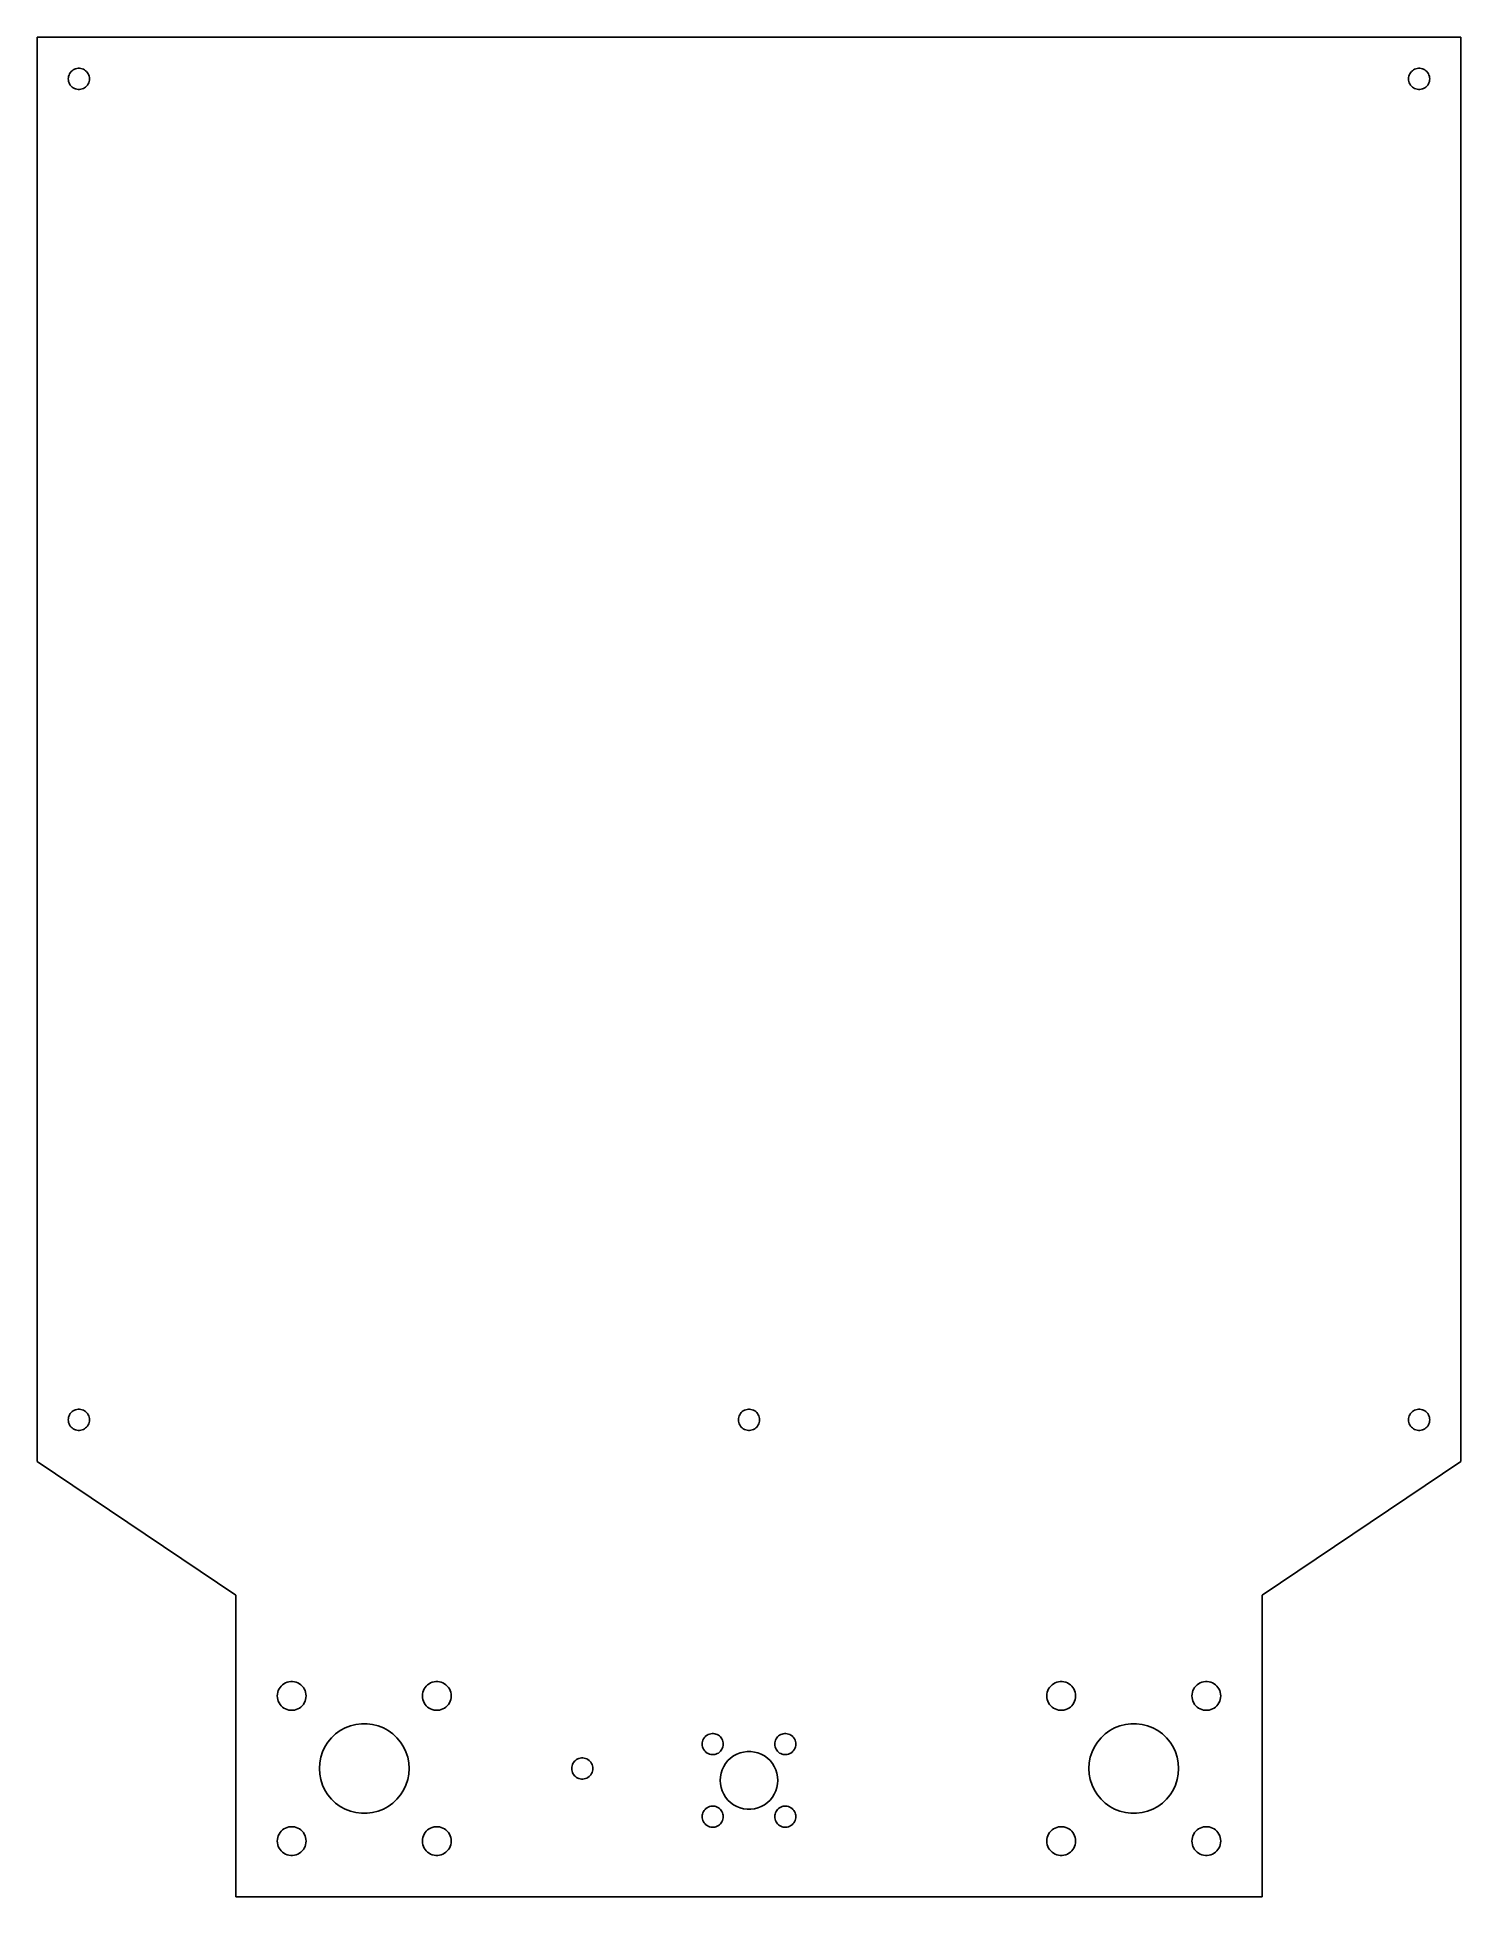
# Model space of a CAD drawing. Header units: metres. Extents: x -111 to 111, y -40 to 250.
import ezdxf

# ---------------------------------------------------------------- set-up
doc = ezdxf.new("R2010")
doc.units = ezdxf.units.M

msp = doc.modelspace()

# ---------------------------------------------------------------- linework, layer by layer
for p, q in [((111, 249.85), (-111, 249.85)), ((-111, 249.85), (-111, 27.85)), ((111, 27.85), (111, 249.85)), ((-106.15, 243.35), (-106.137, 243.557)), ((-106.137, 243.557), (-106.098, 243.76)), ((-106.098, 243.76), (-106.034, 243.957)), ((-106.034, 243.957), (-105.946, 244.145)), ((-105.946, 244.145), (-105.835, 244.32)), ((-105.835, 244.32), (-105.703, 244.479)), ((-105.703, 244.479), (-105.552, 244.621)), ((-105.552, 244.621), (-105.384, 244.743)), ((-105.384, 244.743), (-105.203, 244.843)), ((-105.203, 244.843), (-105.01, 244.919)), ((-105.01, 244.919), (-104.809, 244.971)), ((-104.809, 244.971), (-104.604, 244.997)), ((-104.604, 244.997), (-104.396, 244.997)), ((-104.396, 244.997), (-104.191, 244.971)), ((-104.191, 244.971), (-103.99, 244.919)), ((-103.99, 244.919), (-103.797, 244.843)), ((-103.797, 244.843), (-103.616, 244.743)), ((-103.616, 244.743), (-103.448, 244.621)), ((-103.448, 244.621), (-103.297, 244.479)), ((-103.297, 244.479), (-103.165, 244.32)), ((-103.165, 244.32), (-103.054, 244.145)), ((-103.054, 244.145), (-102.966, 243.957)), ((-102.966, 243.957), (-102.902, 243.76)), ((-102.902, 243.76), (-102.863, 243.557)), ((-102.863, 243.557), (-102.85, 243.35)), ((102.85, 243.35), (102.863, 243.557)), ((102.863, 243.557), (102.902, 243.76)), ((102.902, 243.76), (102.966, 243.957)), ((102.966, 243.957), (103.054, 244.145)), ((103.054, 244.145), (103.165, 244.32)), ((103.165, 244.32), (103.297, 244.479)), ((103.297, 244.479), (103.448, 244.621)), ((103.448, 244.621), (103.616, 244.743)), ((103.616, 244.743), (103.797, 244.843)), ((103.797, 244.843), (103.99, 244.919)), ((103.99, 244.919), (104.191, 244.971)), ((104.191, 244.971), (104.396, 244.997)), ((104.396, 244.997), (104.604, 244.997)), ((104.604, 244.997), (104.809, 244.971)), ((104.809, 244.971), (105.01, 244.919)), ((105.01, 244.919), (105.203, 244.843)), ((105.203, 244.843), (105.384, 244.743)), ((105.384, 244.743), (105.552, 244.621)), ((105.552, 244.621), (105.703, 244.479)), ((105.703, 244.479), (105.835, 244.32)), ((105.835, 244.32), (105.946, 244.145)), ((105.946, 244.145), (106.034, 243.957)), ((106.034, 243.957), (106.098, 243.76)), ((106.098, 243.76), (106.137, 243.557)), ((106.137, 243.557), (106.15, 243.35)), ((-106.137, 243.143), (-106.15, 243.35)), ((-106.098, 242.94), (-106.137, 243.143)), ((-106.034, 242.743), (-106.098, 242.94)), ((-105.946, 242.555), (-106.034, 242.743)), ((-105.835, 242.38), (-105.946, 242.555)), ((-105.703, 242.22), (-105.835, 242.38)), ((-105.552, 242.079), (-105.703, 242.22)), ((-105.384, 241.957), (-105.552, 242.079)), ((-105.203, 241.857), (-105.384, 241.957)), ((-105.01, 241.781), (-105.203, 241.857)), ((-104.809, 241.729), (-105.01, 241.781)), ((-104.604, 241.703), (-104.809, 241.729)), ((-104.396, 241.703), (-104.604, 241.703)), ((-104.191, 241.729), (-104.396, 241.703)), ((-103.99, 241.781), (-104.191, 241.729)), ((-103.797, 241.857), (-103.99, 241.781)), ((-103.616, 241.957), (-103.797, 241.857)), ((-103.448, 242.079), (-103.616, 241.957)), ((-103.297, 242.22), (-103.448, 242.079)), ((-103.165, 242.38), (-103.297, 242.22)), ((-103.054, 242.555), (-103.165, 242.38)), ((-102.966, 242.743), (-103.054, 242.555)), ((-102.902, 242.94), (-102.966, 242.743)), ((-102.863, 243.143), (-102.902, 242.94)), ((-102.85, 243.35), (-102.863, 243.143)), ((102.863, 243.143), (102.85, 243.35)), ((102.902, 242.94), (102.863, 243.143)), ((102.966, 242.743), (102.902, 242.94)), ((103.054, 242.555), (102.966, 242.743)), ((103.165, 242.38), (103.054, 242.555)), ((103.297, 242.22), (103.165, 242.38)), ((103.448, 242.079), (103.297, 242.22)), ((103.616, 241.957), (103.448, 242.079)), ((103.797, 241.857), (103.616, 241.957)), ((103.99, 241.781), (103.797, 241.857)), ((104.191, 241.729), (103.99, 241.781)), ((104.396, 241.703), (104.191, 241.729)), ((104.604, 241.703), (104.396, 241.703)), ((104.809, 241.729), (104.604, 241.703)), ((105.01, 241.781), (104.809, 241.729)), ((105.203, 241.857), (105.01, 241.781)), ((105.384, 241.957), (105.203, 241.857)), ((105.552, 242.079), (105.384, 241.957)), ((105.703, 242.22), (105.552, 242.079)), ((105.835, 242.38), (105.703, 242.22)), ((105.946, 242.555), (105.835, 242.38)), ((106.034, 242.743), (105.946, 242.555)), ((106.098, 242.94), (106.034, 242.743)), ((106.137, 243.143), (106.098, 242.94)), ((106.15, 243.35), (106.137, 243.143)), ((-106.098, 34.7603), (-106.034, 34.9574)), ((-106.034, 34.9574), (-105.946, 35.1449)), ((-105.946, 35.1449), (-105.835, 35.3198)), ((-105.835, 35.3198), (-105.703, 35.4795)), ((-105.703, 35.4795), (-105.552, 35.6213)), ((-105.552, 35.6213), (-105.384, 35.7431)), ((-105.384, 35.7431), (-105.203, 35.843)), ((-105.203, 35.843), (-105.01, 35.9192)), ((-105.01, 35.9192), (-104.809, 35.9708)), ((-104.809, 35.9708), (-104.604, 35.9967)), ((-104.604, 35.9967), (-104.396, 35.9967)), ((-104.396, 35.9967), (-104.191, 35.9708)), ((-104.191, 35.9708), (-103.99, 35.9192)), ((-103.99, 35.9192), (-103.797, 35.843)), ((-103.797, 35.843), (-103.616, 35.7431)), ((-103.616, 35.7431), (-103.448, 35.6213)), ((-103.448, 35.6213), (-103.297, 35.4795)), ((-103.297, 35.4795), (-103.165, 35.3198)), ((-103.165, 35.3198), (-103.054, 35.1449)), ((-103.054, 35.1449), (-102.966, 34.9574)), ((-102.966, 34.9574), (-102.902, 34.7603)), ((-1.59816, 34.7603), (-1.53412, 34.9574)), ((-1.53412, 34.9574), (-1.44589, 35.1449)), ((-1.44589, 35.1449), (-1.33487, 35.3198)), ((-1.33487, 35.3198), (-1.20279, 35.4795)), ((-1.20279, 35.4795), (-1.05174, 35.6213)), ((-1.05174, 35.6213), (-0.88411, 35.7431)), ((-0.88411, 35.7431), (-0.70253, 35.843)), ((-0.70253, 35.843), (-0.50987, 35.9192)), ((-0.50987, 35.9192), (-0.30917, 35.9708)), ((-0.30917, 35.9708), (-0.10359, 35.9967)), ((-0.10359, 35.9967), (0.10359, 35.9967)), ((0.10359, 35.9967), (0.30917, 35.9708)), ((0.30917, 35.9708), (0.50987, 35.9192)), ((0.50987, 35.9192), (0.70253, 35.843)), ((0.70253, 35.843), (0.88411, 35.7431)), ((0.88411, 35.7431), (1.05174, 35.6213)), ((1.05174, 35.6213), (1.20279, 35.4795)), ((1.20279, 35.4795), (1.33487, 35.3198)), ((1.33487, 35.3198), (1.44589, 35.1449)), ((1.44589, 35.1449), (1.53412, 34.9574)), ((1.53412, 34.9574), (1.59816, 34.7603)), ((102.902, 34.7603), (102.966, 34.9574)), ((102.966, 34.9574), (103.054, 35.1449)), ((103.054, 35.1449), (103.165, 35.3198)), ((103.165, 35.3198), (103.297, 35.4795)), ((103.297, 35.4795), (103.448, 35.6213)), ((103.448, 35.6213), (103.616, 35.7431)), ((103.616, 35.7431), (103.797, 35.843)), ((103.797, 35.843), (103.99, 35.9192)), ((103.99, 35.9192), (104.191, 35.9708)), ((104.191, 35.9708), (104.396, 35.9967)), ((104.396, 35.9967), (104.604, 35.9967)), ((104.604, 35.9967), (104.809, 35.9708)), ((104.809, 35.9708), (105.01, 35.9192)), ((105.01, 35.9192), (105.203, 35.843)), ((105.203, 35.843), (105.384, 35.7431)), ((105.384, 35.7431), (105.552, 35.6213)), ((105.552, 35.6213), (105.703, 35.4795)), ((105.703, 35.4795), (105.835, 35.3198)), ((105.835, 35.3198), (105.946, 35.1449)), ((105.946, 35.1449), (106.034, 34.9574)), ((106.034, 34.9574), (106.098, 34.7603)), ((-106.15, 34.35), (-106.137, 34.5568)), ((-106.137, 34.1432), (-106.15, 34.35)), ((-106.137, 34.5568), (-106.098, 34.7603)), ((-106.098, 33.9397), (-106.137, 34.1432)), ((-106.034, 33.7426), (-106.098, 33.9397)), ((-105.946, 33.5551), (-106.034, 33.7426)), ((-105.835, 33.3801), (-105.946, 33.5551)), ((-105.703, 33.2205), (-105.835, 33.3801)), ((-105.552, 33.0786), (-105.703, 33.2205)), ((-105.384, 32.9568), (-105.552, 33.0786)), ((-105.203, 32.857), (-105.384, 32.9568)), ((-105.01, 32.7807), (-105.203, 32.857)), ((-104.809, 32.7292), (-105.01, 32.7807)), ((-104.604, 32.7032), (-104.809, 32.7292)), ((-104.396, 32.7032), (-104.604, 32.7032)), ((-104.191, 32.7292), (-104.396, 32.7032)), ((-103.99, 32.7807), (-104.191, 32.7292)), ((-103.797, 32.857), (-103.99, 32.7807)), ((-103.616, 32.9568), (-103.797, 32.857)), ((-103.448, 33.0786), (-103.616, 32.9568)), ((-103.297, 33.2205), (-103.448, 33.0786)), ((-103.165, 33.3801), (-103.297, 33.2205)), ((-103.054, 33.5551), (-103.165, 33.3801)), ((-102.966, 33.7426), (-103.054, 33.5551)), ((-102.902, 33.9397), (-102.966, 33.7426)), ((-102.902, 34.7603), (-102.863, 34.5568)), ((-102.863, 34.1432), (-102.902, 33.9397)), ((-102.863, 34.5568), (-102.85, 34.35)), ((-102.85, 34.35), (-102.863, 34.1432)), ((-1.64999, 34.35), (-1.63698, 34.5568)), ((-1.63698, 34.1432), (-1.64999, 34.35)), ((-1.63698, 34.5568), (-1.59816, 34.7603)), ((-1.59816, 33.9397), (-1.63698, 34.1432)), ((-1.53412, 33.7426), (-1.59816, 33.9397)), ((-1.44589, 33.5551), (-1.53412, 33.7426)), ((-1.33487, 33.3801), (-1.44589, 33.5551)), ((-1.20279, 33.2205), (-1.33487, 33.3801)), ((-1.05174, 33.0786), (-1.20279, 33.2205)), ((-0.88411, 32.9568), (-1.05174, 33.0786)), ((-0.70253, 32.857), (-0.88411, 32.9568)), ((-0.50987, 32.7807), (-0.70253, 32.857)), ((-0.30917, 32.7292), (-0.50987, 32.7807)), ((-0.10359, 32.7032), (-0.30917, 32.7292)), ((0.10359, 32.7032), (-0.10359, 32.7032)), ((0.30917, 32.7292), (0.10359, 32.7032)), ((0.50987, 32.7807), (0.30917, 32.7292)), ((0.70253, 32.857), (0.50987, 32.7807)), ((0.88411, 32.9568), (0.70253, 32.857)), ((1.05174, 33.0786), (0.88411, 32.9568)), ((1.20279, 33.2205), (1.05174, 33.0786)), ((1.33487, 33.3801), (1.20279, 33.2205)), ((1.44589, 33.5551), (1.33487, 33.3801)), ((1.53412, 33.7426), (1.44589, 33.5551)), ((1.59816, 33.9397), (1.53412, 33.7426)), ((1.59816, 34.7603), (1.63698, 34.5568)), ((1.63698, 34.1432), (1.59816, 33.9397)), ((1.63698, 34.5568), (1.64999, 34.35)), ((1.64999, 34.35), (1.63698, 34.1432)), ((102.85, 34.35), (102.863, 34.5568)), ((102.863, 34.1432), (102.85, 34.35)), ((102.863, 34.5568), (102.902, 34.7603)), ((102.902, 33.9397), (102.863, 34.1432)), ((102.966, 33.7426), (102.902, 33.9397)), ((103.054, 33.5551), (102.966, 33.7426)), ((103.165, 33.3801), (103.054, 33.5551)), ((103.297, 33.2205), (103.165, 33.3801)), ((103.448, 33.0786), (103.297, 33.2205)), ((103.616, 32.9568), (103.448, 33.0786)), ((103.797, 32.857), (103.616, 32.9568)), ((103.99, 32.7807), (103.797, 32.857)), ((104.191, 32.7292), (103.99, 32.7807)), ((104.396, 32.7032), (104.191, 32.7292)), ((104.604, 32.7032), (104.396, 32.7032)), ((104.809, 32.7292), (104.604, 32.7032)), ((105.01, 32.7807), (104.809, 32.7292)), ((105.203, 32.857), (105.01, 32.7807)), ((105.384, 32.9568), (105.203, 32.857)), ((105.552, 33.0786), (105.384, 32.9568)), ((105.703, 33.2205), (105.552, 33.0786)), ((105.835, 33.3801), (105.703, 33.2205)), ((105.946, 33.5551), (105.835, 33.3801)), ((106.034, 33.7426), (105.946, 33.5551)), ((106.098, 33.9397), (106.034, 33.7426)), ((106.098, 34.7603), (106.137, 34.5568)), ((106.137, 34.1432), (106.098, 33.9397)), ((106.137, 34.5568), (106.15, 34.35)), ((106.15, 34.35), (106.137, 34.1432)), ((-111, 27.85), (-80, 7)), ((80, 7), (111, 27.85)), ((-80, 7), (-80, -40)), ((80, -40), (80, 7)), ((-73.5637, -8.68628), (-73.546, -8.40428)), ((-73.546, -8.96828), (-73.5637, -8.68628)), ((-73.546, -8.40428), (-73.493, -8.12672)), ((-73.493, -8.12672), (-73.4057, -7.858)), ((-73.4057, -7.858), (-73.2854, -7.60234)), ((-73.2854, -7.60234), (-73.134, -7.36377)), ((-73.134, -7.36377), (-72.9539, -7.14606)), ((-72.9539, -7.14606), (-72.7479, -6.95262)), ((-72.7479, -6.95262), (-72.5193, -6.78654)), ((-72.5193, -6.78654), (-72.2717, -6.65042)), ((-72.2717, -6.65042), (-72.009, -6.5464)), ((-72.009, -6.5464), (-71.7353, -6.47614)), ((-71.7353, -6.47614), (-71.455, -6.44072)), ((-71.455, -6.44072), (-71.1724, -6.44072)), ((-71.1724, -6.44072), (-70.8921, -6.47614)), ((-70.8921, -6.47614), (-70.6184, -6.5464)), ((-70.6184, -6.5464), (-70.3557, -6.65042)), ((-70.3557, -6.65042), (-70.1081, -6.78654)), ((-70.1081, -6.78654), (-69.8795, -6.95262)), ((-69.8795, -6.95262), (-69.6735, -7.14606)), ((-69.6735, -7.14606), (-69.4934, -7.36377)), ((-69.4934, -7.36377), (-69.342, -7.60234)), ((-69.342, -7.60234), (-69.2217, -7.858)), ((-69.2217, -7.858), (-69.1344, -8.12672)), ((-69.1344, -8.12672), (-69.0814, -8.40428)), ((-69.0814, -8.40428), (-69.0637, -8.68628)), ((-69.0637, -8.68628), (-69.0814, -8.96828)), ((-50.9363, -8.68628), (-50.9185, -8.40428)), ((-50.9185, -8.96828), (-50.9363, -8.68628)), ((-50.9185, -8.40428), (-50.8656, -8.12672)), ((-50.8656, -8.12672), (-50.7783, -7.858)), ((-50.7783, -7.858), (-50.658, -7.60234)), ((-50.658, -7.60234), (-50.5066, -7.36377)), ((-50.5066, -7.36377), (-50.3265, -7.14606)), ((-50.3265, -7.14606), (-50.1205, -6.95262)), ((-50.1205, -6.95262), (-49.8919, -6.78654)), ((-49.8919, -6.78654), (-49.6443, -6.65042)), ((-49.6443, -6.65042), (-49.3816, -6.5464)), ((-49.3816, -6.5464), (-49.1079, -6.47614)), ((-49.1079, -6.47614), (-48.8276, -6.44072)), ((-48.8276, -6.44072), (-48.545, -6.44072)), ((-48.545, -6.44072), (-48.2647, -6.47614)), ((-48.2647, -6.47614), (-47.991, -6.5464)), ((-47.991, -6.5464), (-47.7283, -6.65042)), ((-47.7283, -6.65042), (-47.4807, -6.78654)), ((-47.4807, -6.78654), (-47.2521, -6.95262)), ((-47.2521, -6.95262), (-47.0461, -7.14606)), ((-47.0461, -7.14606), (-46.866, -7.36377)), ((-46.866, -7.36377), (-46.7146, -7.60234)), ((-46.7146, -7.60234), (-46.5943, -7.858)), ((-46.5943, -7.858), (-46.507, -8.12672)), ((-46.507, -8.12672), (-46.454, -8.40428)), ((-46.454, -8.40428), (-46.4363, -8.68628)), ((-46.4363, -8.68628), (-46.454, -8.96828)), ((46.4363, -8.68628), (46.454, -8.40428)), ((46.454, -8.96828), (46.4363, -8.68628)), ((46.454, -8.40428), (46.507, -8.12672)), ((46.507, -8.12672), (46.5943, -7.858)), ((46.5943, -7.858), (46.7146, -7.60234)), ((46.7146, -7.60234), (46.866, -7.36377)), ((46.866, -7.36377), (47.0461, -7.14606)), ((47.0461, -7.14606), (47.2521, -6.95262)), ((47.2521, -6.95262), (47.4807, -6.78654)), ((47.4807, -6.78654), (47.7283, -6.65042)), ((47.7283, -6.65042), (47.991, -6.5464)), ((47.991, -6.5464), (48.2647, -6.47614)), ((48.2647, -6.47614), (48.545, -6.44072)), ((48.545, -6.44072), (48.8276, -6.44072)), ((48.8276, -6.44072), (49.1079, -6.47614)), ((49.1079, -6.47614), (49.3816, -6.5464)), ((49.3816, -6.5464), (49.6443, -6.65042)), ((49.6443, -6.65042), (49.8919, -6.78654)), ((49.8919, -6.78654), (50.1205, -6.95262)), ((50.1205, -6.95262), (50.3265, -7.14606)), ((50.3265, -7.14606), (50.5066, -7.36377)), ((50.5066, -7.36377), (50.658, -7.60234)), ((50.658, -7.60234), (50.7783, -7.858)), ((50.7783, -7.858), (50.8656, -8.12672)), ((50.8656, -8.12672), (50.9185, -8.40428)), ((50.9185, -8.40428), (50.9363, -8.68628)), ((50.9363, -8.68628), (50.9185, -8.96828)), ((69.0637, -8.68628), (69.0814, -8.40428)), ((69.0814, -8.96828), (69.0637, -8.68628)), ((69.0814, -8.40428), (69.1344, -8.12672)), ((69.1344, -8.12672), (69.2217, -7.858)), ((69.2217, -7.858), (69.342, -7.60234)), ((69.342, -7.60234), (69.4934, -7.36377)), ((69.4934, -7.36377), (69.6735, -7.14606)), ((69.6735, -7.14606), (69.8795, -6.95262)), ((69.8795, -6.95262), (70.1081, -6.78654)), ((70.1081, -6.78654), (70.3557, -6.65042)), ((70.3557, -6.65042), (70.6184, -6.5464)), ((70.6184, -6.5464), (70.8921, -6.47614)), ((70.8921, -6.47614), (71.1724, -6.44072)), ((71.1724, -6.44072), (71.455, -6.44072)), ((71.455, -6.44072), (71.7353, -6.47614)), ((71.7353, -6.47614), (72.009, -6.5464)), ((72.009, -6.5464), (72.2717, -6.65042)), ((72.2717, -6.65042), (72.5193, -6.78654)), ((72.5193, -6.78654), (72.7479, -6.95262)), ((72.7479, -6.95262), (72.9539, -7.14606)), ((72.9539, -7.14606), (73.134, -7.36377)), ((73.134, -7.36377), (73.2854, -7.60234)), ((73.2854, -7.60234), (73.4057, -7.858)), ((73.4057, -7.858), (73.493, -8.12672)), ((73.493, -8.12672), (73.546, -8.40428)), ((73.546, -8.40428), (73.5637, -8.68628)), ((73.5637, -8.68628), (73.546, -8.96828)), ((-73.493, -9.24583), (-73.546, -8.96828)), ((-73.4057, -9.51456), (-73.493, -9.24583)), ((-73.2854, -9.77023), (-73.4057, -9.51456)), ((-73.134, -10.0088), (-73.2854, -9.77023)), ((-72.9539, -10.2265), (-73.134, -10.0088)), ((-72.7479, -10.4199), (-72.9539, -10.2265)), ((-72.5193, -10.586), (-72.7479, -10.4199)), ((-72.2717, -10.7221), (-72.5193, -10.586)), ((-72.009, -10.8262), (-72.2717, -10.7221)), ((-71.7353, -10.8964), (-72.009, -10.8262)), ((-71.455, -10.9318), (-71.7353, -10.8964)), ((-71.1724, -10.9318), (-71.455, -10.9318)), ((-70.8921, -10.8964), (-71.1724, -10.9318)), ((-70.6184, -10.8262), (-70.8921, -10.8964)), ((-70.3557, -10.7221), (-70.6184, -10.8262)), ((-70.1081, -10.586), (-70.3557, -10.7221)), ((-69.8795, -10.4199), (-70.1081, -10.586)), ((-69.6735, -10.2265), (-69.8795, -10.4199)), ((-69.4934, -10.0088), (-69.6735, -10.2265)), ((-69.342, -9.77023), (-69.4934, -10.0088)), ((-69.2217, -9.51456), (-69.342, -9.77023)), ((-69.1344, -9.24583), (-69.2217, -9.51456)), ((-69.0814, -8.96828), (-69.1344, -9.24583)), ((-50.8656, -9.24583), (-50.9185, -8.96828)), ((-50.7783, -9.51456), (-50.8656, -9.24583)), ((-50.658, -9.77023), (-50.7783, -9.51456)), ((-50.5066, -10.0088), (-50.658, -9.77023)), ((-50.3265, -10.2265), (-50.5066, -10.0088)), ((-50.1205, -10.4199), (-50.3265, -10.2265)), ((-49.8919, -10.586), (-50.1205, -10.4199)), ((-49.6443, -10.7221), (-49.8919, -10.586)), ((-49.3816, -10.8262), (-49.6443, -10.7221)), ((-49.1079, -10.8964), (-49.3816, -10.8262)), ((-48.8276, -10.9318), (-49.1079, -10.8964)), ((-48.545, -10.9318), (-48.8276, -10.9318)), ((-48.2647, -10.8964), (-48.545, -10.9318)), ((-47.991, -10.8262), (-48.2647, -10.8964)), ((-47.7283, -10.7221), (-47.991, -10.8262)), ((-47.4807, -10.586), (-47.7283, -10.7221)), ((-47.2521, -10.4199), (-47.4807, -10.586)), ((-47.0461, -10.2265), (-47.2521, -10.4199)), ((-46.866, -10.0088), (-47.0461, -10.2265)), ((-46.7146, -9.77023), (-46.866, -10.0088)), ((-46.5943, -9.51456), (-46.7146, -9.77023)), ((-46.507, -9.24583), (-46.5943, -9.51456)), ((-46.454, -8.96828), (-46.507, -9.24583)), ((46.507, -9.24583), (46.454, -8.96828)), ((46.5943, -9.51456), (46.507, -9.24583)), ((46.7146, -9.77023), (46.5943, -9.51456)), ((46.866, -10.0088), (46.7146, -9.77023)), ((47.0461, -10.2265), (46.866, -10.0088)), ((47.2521, -10.4199), (47.0461, -10.2265)), ((47.4807, -10.586), (47.2521, -10.4199)), ((47.7283, -10.7221), (47.4807, -10.586)), ((47.991, -10.8262), (47.7283, -10.7221)), ((48.2647, -10.8964), (47.991, -10.8262)), ((48.545, -10.9318), (48.2647, -10.8964)), ((48.8276, -10.9318), (48.545, -10.9318)), ((49.1079, -10.8964), (48.8276, -10.9318)), ((49.3816, -10.8262), (49.1079, -10.8964)), ((49.6443, -10.7221), (49.3816, -10.8262)), ((49.8919, -10.586), (49.6443, -10.7221)), ((50.1205, -10.4199), (49.8919, -10.586)), ((50.3265, -10.2265), (50.1205, -10.4199)), ((50.5066, -10.0088), (50.3265, -10.2265)), ((50.658, -9.77023), (50.5066, -10.0088)), ((50.7783, -9.51456), (50.658, -9.77023)), ((50.8656, -9.24583), (50.7783, -9.51456)), ((50.9185, -8.96828), (50.8656, -9.24583)), ((69.1344, -9.24583), (69.0814, -8.96828)), ((69.2217, -9.51456), (69.1344, -9.24583)), ((69.342, -9.77023), (69.2217, -9.51456)), ((69.4934, -10.0088), (69.342, -9.77023)), ((69.6735, -10.2265), (69.4934, -10.0088)), ((69.8795, -10.4199), (69.6735, -10.2265)), ((70.1081, -10.586), (69.8795, -10.4199)), ((70.3557, -10.7221), (70.1081, -10.586)), ((70.6184, -10.8262), (70.3557, -10.7221)), ((70.8921, -10.8964), (70.6184, -10.8262)), ((71.1724, -10.9318), (70.8921, -10.8964)), ((71.455, -10.9318), (71.1724, -10.9318)), ((71.7353, -10.8964), (71.455, -10.9318)), ((72.009, -10.8262), (71.7353, -10.8964)), ((72.2717, -10.7221), (72.009, -10.8262)), ((72.5193, -10.586), (72.2717, -10.7221)), ((72.7479, -10.4199), (72.5193, -10.586)), ((72.9539, -10.2265), (72.7479, -10.4199)), ((73.134, -10.0088), (72.9539, -10.2265)), ((73.2854, -9.77023), (73.134, -10.0088)), ((73.4057, -9.51456), (73.2854, -9.77023)), ((73.493, -9.24583), (73.4057, -9.51456)), ((73.546, -8.96828), (73.493, -9.24583)), ((-64.462, -14.6064), (-63.7508, -14.0897)), ((-63.7508, -14.0897), (-62.9805, -13.6662)), ((-62.9805, -13.6662), (-62.1631, -13.3426)), ((-62.1631, -13.3426), (-61.3117, -13.124)), ((-61.3117, -13.124), (-60.4395, -13.0138)), ((-60.4395, -13.0138), (-59.5605, -13.0138)), ((-59.5605, -13.0138), (-58.6883, -13.124)), ((-58.6883, -13.124), (-57.8369, -13.3426)), ((-57.8369, -13.3426), (-57.0195, -13.6662)), ((-57.0195, -13.6662), (-56.2492, -14.0897)), ((-56.2492, -14.0897), (-55.538, -14.6064)), ((55.538, -14.6064), (56.2492, -14.0897)), ((56.2492, -14.0897), (57.0195, -13.6662)), ((57.0195, -13.6662), (57.8369, -13.3426)), ((57.8369, -13.3426), (58.6883, -13.124)), ((58.6883, -13.124), (59.5605, -13.0138)), ((59.5605, -13.0138), (60.4395, -13.0138)), ((60.4395, -13.0138), (61.3117, -13.124)), ((61.3117, -13.124), (62.1631, -13.3426)), ((62.1631, -13.3426), (62.9805, -13.6662)), ((62.9805, -13.6662), (63.7508, -14.0897)), ((63.7508, -14.0897), (64.462, -14.6064)), ((-66.5084, -17.4231), (-66.1341, -16.6277)), ((-66.1341, -16.6277), (-65.6631, -15.8855)), ((-65.6631, -15.8855), (-65.1028, -15.2082)), ((-65.1028, -15.2082), (-64.462, -14.6064)), ((-55.538, -14.6064), (-54.8972, -15.2082)), ((-54.8972, -15.2082), (-54.3369, -15.8855)), ((-54.3369, -15.8855), (-53.8658, -16.6277)), ((-53.8658, -16.6277), (-53.4916, -17.4231)), ((-7.30685, -16.1931), (-7.29384, -15.9863)), ((-7.29384, -16.3999), (-7.30685, -16.1931)), ((-7.29384, -15.9863), (-7.255, -15.7828)), ((-7.255, -16.6035), (-7.29384, -16.3999)), ((-7.255, -15.7828), (-7.19098, -15.5857)), ((-7.19098, -16.8005), (-7.255, -16.6035)), ((-7.19098, -15.5857), (-7.10275, -15.3982)), ((-7.10275, -16.988), (-7.19098, -16.8005)), ((-7.10275, -15.3982), (-6.99173, -15.2233)), ((-6.99173, -17.163), (-7.10275, -16.988)), ((-6.99173, -15.2233), (-6.85965, -15.0636)), ((-6.85965, -17.3226), (-6.99173, -17.163)), ((-6.85965, -15.0636), (-6.7086, -14.9218)), ((-6.7086, -17.4645), (-6.85965, -17.3226)), ((-6.7086, -14.9218), (-6.54095, -14.8)), ((-6.54095, -14.8), (-6.35938, -14.7002)), ((-6.35938, -14.7002), (-6.16672, -14.6239)), ((-6.16672, -14.6239), (-5.96602, -14.5724)), ((-5.96602, -14.5724), (-5.76045, -14.5464)), ((-5.76045, -14.5464), (-5.55324, -14.5464)), ((-5.55324, -14.5464), (-5.34767, -14.5724)), ((-5.34767, -14.5724), (-5.14697, -14.6239)), ((-5.14697, -14.6239), (-4.95432, -14.7002)), ((-4.95432, -14.7002), (-4.77274, -14.8)), ((-4.77274, -14.8), (-4.6051, -14.9218)), ((-4.6051, -14.9218), (-4.45406, -15.0636)), ((-4.45406, -17.3226), (-4.6051, -17.4645)), ((-4.45406, -15.0636), (-4.32198, -15.2233)), ((-4.32198, -17.163), (-4.45406, -17.3226)), ((-4.32198, -15.2233), (-4.21094, -15.3982)), ((-4.21094, -16.988), (-4.32198, -17.163)), ((-4.21094, -15.3982), (-4.12271, -15.5857)), ((-4.12271, -16.8005), (-4.21094, -16.988)), ((-4.12271, -15.5857), (-4.05869, -15.7828)), ((-4.05869, -16.6035), (-4.12271, -16.8005)), ((-4.05869, -15.7828), (-4.01985, -15.9863)), ((-4.01985, -16.3999), (-4.05869, -16.6035)), ((-4.01985, -15.9863), (-4.00685, -16.1931)), ((-4.00685, -16.1931), (-4.01985, -16.3999)), ((-0.8432, -17.4297), (-0.28255, -17.3589)), ((-0.28255, -17.3589), (0.28255, -17.3589)), ((0.28255, -17.3589), (0.8432, -17.4297)), ((4.00685, -16.1931), (4.01985, -15.9863)), ((4.01985, -16.3999), (4.00685, -16.1931)), ((4.01985, -15.9863), (4.05869, -15.7828)), ((4.05869, -16.6035), (4.01985, -16.3999)), ((4.05869, -15.7828), (4.12271, -15.5857)), ((4.12271, -16.8005), (4.05869, -16.6035)), ((4.12271, -15.5857), (4.21094, -15.3982)), ((4.21094, -16.988), (4.12271, -16.8005)), ((4.21094, -15.3982), (4.32198, -15.2233)), ((4.32198, -17.163), (4.21094, -16.988)), ((4.32198, -15.2233), (4.45406, -15.0636)), ((4.45406, -17.3226), (4.32198, -17.163)), ((4.45406, -15.0636), (4.6051, -14.9218)), ((4.6051, -17.4645), (4.45406, -17.3226)), ((4.6051, -14.9218), (4.77274, -14.8)), ((4.77274, -14.8), (4.95432, -14.7002)), ((4.95432, -14.7002), (5.14697, -14.6239)), ((5.14697, -14.6239), (5.34767, -14.5724)), ((5.34767, -14.5724), (5.55324, -14.5464)), ((5.55324, -14.5464), (5.76045, -14.5464)), ((5.76045, -14.5464), (5.96602, -14.5724)), ((5.96602, -14.5724), (6.16672, -14.6239)), ((6.16672, -14.6239), (6.35938, -14.7002)), ((6.35938, -14.7002), (6.54095, -14.8)), ((6.54095, -14.8), (6.7086, -14.9218)), ((6.7086, -14.9218), (6.85965, -15.0636)), ((6.85965, -17.3226), (6.7086, -17.4645)), ((6.85965, -15.0636), (6.99173, -15.2233)), ((6.99173, -17.163), (6.85965, -17.3226)), ((6.99173, -15.2233), (7.10275, -15.3982)), ((7.10275, -16.988), (6.99173, -17.163)), ((7.10275, -15.3982), (7.19098, -15.5857)), ((7.19098, -16.8005), (7.10275, -16.988)), ((7.19098, -15.5857), (7.255, -15.7828)), ((7.255, -16.6035), (7.19098, -16.8005)), ((7.255, -15.7828), (7.29384, -15.9863)), ((7.29384, -16.3999), (7.255, -16.6035)), ((7.29384, -15.9863), (7.30685, -16.1931)), ((7.30685, -16.1931), (7.29384, -16.3999)), ((53.4916, -17.4231), (53.8658, -16.6277)), ((53.8658, -16.6277), (54.3369, -15.8855)), ((54.3369, -15.8855), (54.8972, -15.2082)), ((54.8972, -15.2082), (55.538, -14.6064)), ((64.462, -14.6064), (65.1028, -15.2082)), ((65.1028, -15.2082), (65.6631, -15.8855)), ((65.6631, -15.8855), (66.1341, -16.6277)), ((66.1341, -16.6277), (66.5084, -17.4231)), ((-67, -20), (-66.9448, -19.1227)), ((-66.9448, -20.8773), (-67, -20)), ((-66.9448, -19.1227), (-66.7801, -18.2592)), ((-66.7801, -18.2592), (-66.5084, -17.4231)), ((-53.4916, -17.4231), (-53.2199, -18.2592)), ((-53.2199, -18.2592), (-53.0552, -19.1227)), ((-53.0552, -19.1227), (-53, -20)), ((-53, -20), (-53.0552, -20.8773)), ((-27.65, -20), (-27.637, -19.7932)), ((-27.637, -20.2068), (-27.65, -20)), ((-27.637, -19.7932), (-27.5982, -19.5897)), ((-27.5982, -20.4103), (-27.637, -20.2068)), ((-27.5982, -19.5897), (-27.5341, -19.3926)), ((-27.5341, -19.3926), (-27.4459, -19.2051)), ((-27.4459, -19.2051), (-27.3349, -19.0302)), ((-27.3349, -19.0302), (-27.2028, -18.8705)), ((-27.2028, -18.8705), (-27.0517, -18.7287)), ((-27.0517, -18.7287), (-26.8841, -18.6069)), ((-26.8841, -18.6069), (-26.7025, -18.507)), ((-26.7025, -18.507), (-26.5099, -18.4308)), ((-26.5099, -18.4308), (-26.3092, -18.3792)), ((-26.3092, -18.3792), (-26.1036, -18.3532)), ((-26.1036, -18.3532), (-25.8964, -18.3532)), ((-25.8964, -18.3532), (-25.6908, -18.3792)), ((-25.6908, -18.3792), (-25.4901, -18.4308)), ((-25.4901, -18.4308), (-25.2975, -18.507)), ((-25.2975, -18.507), (-25.1159, -18.6069)), ((-25.1159, -18.6069), (-24.9482, -18.7287)), ((-24.9482, -18.7287), (-24.7972, -18.8705)), ((-24.7972, -18.8705), (-24.6651, -19.0302)), ((-24.6651, -19.0302), (-24.5541, -19.2051)), ((-24.5541, -19.2051), (-24.4659, -19.3926)), ((-24.4659, -19.3926), (-24.4018, -19.5897)), ((-24.4018, -19.5897), (-24.363, -19.7932)), ((-24.363, -20.2068), (-24.4018, -20.4103)), ((-24.363, -19.7932), (-24.35, -20)), ((-24.35, -20), (-24.363, -20.2068)), ((-6.54095, -17.5863), (-6.7086, -17.4645)), ((-6.35938, -17.6861), (-6.54095, -17.5863)), ((-6.16672, -17.7624), (-6.35938, -17.6861)), ((-5.96602, -17.8139), (-6.16672, -17.7624)), ((-5.76045, -17.8399), (-5.96602, -17.8139)), ((-5.55324, -17.8399), (-5.76045, -17.8399)), ((-5.34767, -17.8139), (-5.55324, -17.8399)), ((-5.14697, -17.7624), (-5.34767, -17.8139)), ((-4.95432, -17.6861), (-5.14697, -17.7624)), ((-4.77274, -17.5863), (-4.95432, -17.6861)), ((-4.6051, -17.4645), (-4.77274, -17.5863)), ((-4.35861, -20.7309), (-4.18399, -20.1934)), ((-4.18399, -20.1934), (-3.94337, -19.6821)), ((-3.94337, -19.6821), (-3.64056, -19.205)), ((-3.64056, -19.205), (-3.28035, -18.7695)), ((-3.28035, -18.7695), (-2.86839, -18.3827)), ((-2.86839, -18.3827), (-2.41121, -18.0505)), ((-2.41121, -18.0505), (-1.916, -17.7783)), ((-1.916, -17.7783), (-1.39056, -17.5702)), ((-1.39056, -17.5702), (-0.8432, -17.4297)), ((0.8432, -17.4297), (1.39056, -17.5702)), ((1.39056, -17.5702), (1.916, -17.7783)), ((1.916, -17.7783), (2.41121, -18.0505)), ((2.41121, -18.0505), (2.86839, -18.3827)), ((2.86839, -18.3827), (3.28035, -18.7695)), ((3.28035, -18.7695), (3.64056, -19.205)), ((3.64056, -19.205), (3.94337, -19.6821)), ((3.94337, -19.6821), (4.18399, -20.1934)), ((4.18399, -20.1934), (4.35861, -20.7309)), ((4.77274, -17.5863), (4.6051, -17.4645)), ((4.95432, -17.6861), (4.77274, -17.5863)), ((5.14697, -17.7624), (4.95432, -17.6861)), ((5.34767, -17.8139), (5.14697, -17.7624)), ((5.55324, -17.8399), (5.34767, -17.8139)), ((5.76045, -17.8399), (5.55324, -17.8399)), ((5.96602, -17.8139), (5.76045, -17.8399)), ((6.16672, -17.7624), (5.96602, -17.8139)), ((6.35938, -17.6861), (6.16672, -17.7624)), ((6.54095, -17.5863), (6.35938, -17.6861)), ((6.7086, -17.4645), (6.54095, -17.5863)), ((53, -20), (53.0552, -19.1227)), ((53.0552, -20.8773), (53, -20)), ((53.0552, -19.1227), (53.2199, -18.2592)), ((53.2199, -18.2592), (53.4916, -17.4231)), ((66.5084, -17.4231), (66.7801, -18.2592)), ((66.7801, -18.2592), (66.9448, -19.1227)), ((66.9448, -19.1227), (67, -20)), ((67, -20), (66.9448, -20.8773)), ((-66.7801, -21.7408), (-66.9448, -20.8773)), ((-66.5084, -22.5769), (-66.7801, -21.7408)), ((-66.1341, -23.3723), (-66.5084, -22.5769)), ((-53.4916, -22.5769), (-53.8658, -23.3723)), ((-53.2199, -21.7408), (-53.4916, -22.5769)), ((-53.0552, -20.8773), (-53.2199, -21.7408)), ((-27.5341, -20.6074), (-27.5982, -20.4103)), ((-27.4459, -20.7949), (-27.5341, -20.6074)), ((-27.3349, -20.9698), (-27.4459, -20.7949)), ((-27.2028, -21.1295), (-27.3349, -20.9698)), ((-27.0517, -21.2713), (-27.2028, -21.1295)), ((-26.8841, -21.3931), (-27.0517, -21.2713)), ((-26.7025, -21.493), (-26.8841, -21.3931)), ((-26.5099, -21.5692), (-26.7025, -21.493)), ((-26.3092, -21.6208), (-26.5099, -21.5692)), ((-26.1036, -21.6467), (-26.3092, -21.6208)), ((-25.8964, -21.6467), (-26.1036, -21.6467)), ((-25.6908, -21.6208), (-25.8964, -21.6467)), ((-25.4901, -21.5692), (-25.6908, -21.6208)), ((-25.2975, -21.493), (-25.4901, -21.5692)), ((-25.1159, -21.3931), (-25.2975, -21.493)), ((-24.9482, -21.2713), (-25.1159, -21.3931)), ((-24.7972, -21.1295), (-24.9482, -21.2713)), ((-24.6651, -20.9698), (-24.7972, -21.1295)), ((-24.5541, -20.7949), (-24.6651, -20.9698)), ((-24.4659, -20.6074), (-24.5541, -20.7949)), ((-24.4018, -20.4103), (-24.4659, -20.6074)), ((-4.5, -21.85), (-4.46451, -21.286)), ((-4.46451, -22.414), (-4.5, -21.85)), ((-4.46451, -21.286), (-4.35861, -20.7309)), ((-4.35861, -22.9691), (-4.46451, -22.414)), ((-4.18399, -23.5065), (-4.35861, -22.9691)), ((4.35861, -22.9691), (4.18399, -23.5065)), ((4.35861, -20.7309), (4.46451, -21.286)), ((4.46451, -22.414), (4.35861, -22.9691)), ((4.46451, -21.286), (4.5, -21.85)), ((4.5, -21.85), (4.46451, -22.414)), ((53.2199, -21.7408), (53.0552, -20.8773)), ((53.4916, -22.5769), (53.2199, -21.7408)), ((53.8658, -23.3723), (53.4916, -22.5769)), ((66.5084, -22.5769), (66.1341, -23.3723)), ((66.7801, -21.7408), (66.5084, -22.5769)), ((66.9448, -20.8773), (66.7801, -21.7408)), ((-65.6631, -24.1145), (-66.1341, -23.3723)), ((-65.1028, -24.7918), (-65.6631, -24.1145)), ((-64.462, -25.3936), (-65.1028, -24.7918)), ((-63.7508, -25.9103), (-64.462, -25.3936)), ((-62.9805, -26.3338), (-63.7508, -25.9103)), ((-56.2492, -25.9103), (-57.0195, -26.3338)), ((-55.538, -25.3936), (-56.2492, -25.9103)), ((-54.8972, -24.7918), (-55.538, -25.3936)), ((-54.3369, -24.1145), (-54.8972, -24.7918)), ((-53.8658, -23.3723), (-54.3369, -24.1145)), ((-6.54095, -26.1137), (-6.35938, -26.0139)), ((-6.35938, -26.0139), (-6.16672, -25.9376)), ((-6.16672, -25.9376), (-5.96602, -25.8861)), ((-5.96602, -25.8861), (-5.76045, -25.8601)), ((-5.76045, -25.8601), (-5.55324, -25.8601)), ((-5.55324, -25.8601), (-5.34767, -25.8861)), ((-5.34767, -25.8861), (-5.14697, -25.9376)), ((-5.14697, -25.9376), (-4.95432, -26.0139)), ((-4.95432, -26.0139), (-4.77274, -26.1137)), ((-3.94337, -24.0179), (-4.18399, -23.5065)), ((-3.64056, -24.495), (-3.94337, -24.0179)), ((-3.28035, -24.9305), (-3.64056, -24.495)), ((-2.86839, -25.3173), (-3.28035, -24.9305)), ((-2.41121, -25.6495), (-2.86839, -25.3173)), ((-1.916, -25.9217), (-2.41121, -25.6495)), ((-1.39056, -26.1297), (-1.916, -25.9217)), ((1.916, -25.9217), (1.39056, -26.1297)), ((2.41121, -25.6495), (1.916, -25.9217)), ((2.86839, -25.3173), (2.41121, -25.6495)), ((3.28035, -24.9305), (2.86839, -25.3173)), ((3.64056, -24.495), (3.28035, -24.9305)), ((3.94337, -24.0179), (3.64056, -24.495)), ((4.18399, -23.5065), (3.94337, -24.0179)), ((4.77274, -26.1137), (4.95432, -26.0139)), ((4.95432, -26.0139), (5.14697, -25.9376)), ((5.14697, -25.9376), (5.34767, -25.8861)), ((5.34767, -25.8861), (5.55324, -25.8601)), ((5.55324, -25.8601), (5.76045, -25.8601)), ((5.76045, -25.8601), (5.96602, -25.8861)), ((5.96602, -25.8861), (6.16672, -25.9376)), ((6.16672, -25.9376), (6.35938, -26.0139)), ((6.35938, -26.0139), (6.54095, -26.1137)), ((54.3369, -24.1145), (53.8658, -23.3723)), ((54.8972, -24.7918), (54.3369, -24.1145)), ((55.538, -25.3936), (54.8972, -24.7918)), ((56.2492, -25.9103), (55.538, -25.3936)), ((57.0195, -26.3338), (56.2492, -25.9103)), ((63.7508, -25.9103), (62.9805, -26.3338)), ((64.462, -25.3936), (63.7508, -25.9103)), ((65.1028, -24.7918), (64.462, -25.3936)), ((65.6631, -24.1145), (65.1028, -24.7918)), ((66.1341, -23.3723), (65.6631, -24.1145)), ((-62.1631, -26.6574), (-62.9805, -26.3338)), ((-61.3117, -26.876), (-62.1631, -26.6574)), ((-60.4395, -26.9862), (-61.3117, -26.876)), ((-59.5605, -26.9862), (-60.4395, -26.9862)), ((-58.6883, -26.876), (-59.5605, -26.9862)), ((-57.8369, -26.6574), (-58.6883, -26.876)), ((-57.0195, -26.3338), (-57.8369, -26.6574)), ((-7.30685, -27.5069), (-7.29384, -27.3)), ((-7.29384, -27.7137), (-7.30685, -27.5069)), ((-7.29384, -27.3), (-7.255, -27.0965)), ((-7.255, -27.9172), (-7.29384, -27.7137)), ((-7.255, -27.0965), (-7.19098, -26.8994)), ((-7.19098, -28.1143), (-7.255, -27.9172)), ((-7.19098, -26.8994), (-7.10275, -26.712)), ((-7.10275, -28.3017), (-7.19098, -28.1143)), ((-7.10275, -26.712), (-6.99173, -26.537)), ((-6.99173, -28.4767), (-7.10275, -28.3017)), ((-6.99173, -26.537), (-6.85965, -26.3773)), ((-6.85965, -28.6364), (-6.99173, -28.4767)), ((-6.85965, -26.3773), (-6.7086, -26.2355)), ((-6.7086, -28.7782), (-6.85965, -28.6364)), ((-6.7086, -26.2355), (-6.54095, -26.1137)), ((-6.54095, -28.9), (-6.7086, -28.7782)), ((-6.35938, -28.9998), (-6.54095, -28.9)), ((-4.77274, -28.9), (-4.95432, -28.9998)), ((-4.77274, -26.1137), (-4.6051, -26.2355)), ((-4.6051, -28.7782), (-4.77274, -28.9)), ((-4.6051, -26.2355), (-4.45406, -26.3773)), ((-4.45406, -28.6364), (-4.6051, -28.7782)), ((-4.45406, -26.3773), (-4.32198, -26.537)), ((-4.32198, -28.4767), (-4.45406, -28.6364)), ((-4.32198, -26.537), (-4.21094, -26.712)), ((-4.21094, -28.3017), (-4.32198, -28.4767)), ((-4.21094, -26.712), (-4.12271, -26.8994)), ((-4.12271, -28.1143), (-4.21094, -28.3017)), ((-4.12271, -26.8994), (-4.05869, -27.0965)), ((-4.05869, -27.9172), (-4.12271, -28.1143)), ((-4.05869, -27.0965), (-4.01985, -27.3)), ((-4.01985, -27.7137), (-4.05869, -27.9172)), ((-4.01985, -27.3), (-4.00685, -27.5069)), ((-4.00685, -27.5069), (-4.01985, -27.7137)), ((-0.8432, -26.2703), (-1.39056, -26.1297)), ((-0.28255, -26.3411), (-0.8432, -26.2703)), ((0.28255, -26.3411), (-0.28255, -26.3411)), ((0.8432, -26.2703), (0.28255, -26.3411)), ((1.39056, -26.1297), (0.8432, -26.2703)), ((4.00685, -27.5069), (4.01985, -27.3)), ((4.01985, -27.7137), (4.00685, -27.5069)), ((4.01985, -27.3), (4.05869, -27.0965)), ((4.05869, -27.9172), (4.01985, -27.7137)), ((4.05869, -27.0965), (4.12271, -26.8994)), ((4.12271, -28.1143), (4.05869, -27.9172)), ((4.12271, -26.8994), (4.21094, -26.712)), ((4.21094, -28.3017), (4.12271, -28.1143)), ((4.21094, -26.712), (4.32198, -26.537)), ((4.32198, -28.4767), (4.21094, -28.3017)), ((4.32198, -26.537), (4.45406, -26.3773)), ((4.45406, -28.6364), (4.32198, -28.4767)), ((4.45406, -26.3773), (4.6051, -26.2355)), ((4.6051, -28.7782), (4.45406, -28.6364)), ((4.6051, -26.2355), (4.77274, -26.1137)), ((4.77274, -28.9), (4.6051, -28.7782)), ((4.95432, -28.9998), (4.77274, -28.9)), ((6.54095, -28.9), (6.35938, -28.9998)), ((6.54095, -26.1137), (6.7086, -26.2355)), ((6.7086, -28.7782), (6.54095, -28.9)), ((6.7086, -26.2355), (6.85965, -26.3773)), ((6.85965, -28.6364), (6.7086, -28.7782)), ((6.85965, -26.3773), (6.99173, -26.537)), ((6.99173, -28.4767), (6.85965, -28.6364)), ((6.99173, -26.537), (7.10275, -26.712)), ((7.10275, -28.3017), (6.99173, -28.4767)), ((7.10275, -26.712), (7.19098, -26.8994)), ((7.19098, -28.1143), (7.10275, -28.3017)), ((7.19098, -26.8994), (7.255, -27.0965)), ((7.255, -27.9172), (7.19098, -28.1143)), ((7.255, -27.0965), (7.29384, -27.3)), ((7.29384, -27.7137), (7.255, -27.9172)), ((7.29384, -27.3), (7.30685, -27.5069)), ((7.30685, -27.5069), (7.29384, -27.7137)), ((57.8369, -26.6574), (57.0195, -26.3338)), ((58.6883, -26.876), (57.8369, -26.6574)), ((59.5605, -26.9862), (58.6883, -26.876)), ((60.4395, -26.9862), (59.5605, -26.9862)), ((61.3117, -26.876), (60.4395, -26.9862)), ((62.1631, -26.6574), (61.3117, -26.876)), ((62.9805, -26.3338), (62.1631, -26.6574)), ((-73.5637, -31.3137), (-73.546, -31.0317)), ((-73.546, -31.5957), (-73.5637, -31.3137)), ((-73.546, -31.0317), (-73.493, -30.7542)), ((-73.493, -31.8733), (-73.546, -31.5957)), ((-73.493, -30.7542), (-73.4057, -30.4854)), ((-73.4057, -32.142), (-73.493, -31.8733)), ((-73.4057, -30.4854), (-73.2854, -30.2298)), ((-73.2854, -30.2298), (-73.134, -29.9912)), ((-73.134, -29.9912), (-72.9539, -29.7735)), ((-72.9539, -29.7735), (-72.7479, -29.58)), ((-72.7479, -29.58), (-72.5193, -29.414)), ((-72.5193, -29.414), (-72.2717, -29.2778)), ((-72.2717, -29.2778), (-72.009, -29.1738)), ((-72.009, -29.1738), (-71.7353, -29.1036)), ((-71.7353, -29.1036), (-71.455, -29.0681)), ((-71.455, -29.0681), (-71.1724, -29.0681)), ((-71.1724, -29.0681), (-70.8921, -29.1036)), ((-70.8921, -29.1036), (-70.6184, -29.1738)), ((-70.6184, -29.1738), (-70.3557, -29.2778)), ((-70.3557, -29.2778), (-70.1081, -29.414)), ((-70.1081, -29.414), (-69.8795, -29.58)), ((-69.8795, -29.58), (-69.6735, -29.7735)), ((-69.6735, -29.7735), (-69.4934, -29.9912)), ((-69.4934, -29.9912), (-69.342, -30.2298)), ((-69.342, -30.2298), (-69.2217, -30.4854)), ((-69.2217, -30.4854), (-69.1344, -30.7542)), ((-69.1344, -31.8733), (-69.2217, -32.142)), ((-69.1344, -30.7542), (-69.0814, -31.0317)), ((-69.0814, -31.5957), (-69.1344, -31.8733)), ((-69.0814, -31.0317), (-69.0637, -31.3137)), ((-69.0637, -31.3137), (-69.0814, -31.5957)), ((-50.9363, -31.3137), (-50.9185, -31.0317)), ((-50.9185, -31.5957), (-50.9363, -31.3137)), ((-50.9185, -31.0317), (-50.8656, -30.7542)), ((-50.8656, -31.8733), (-50.9185, -31.5957)), ((-50.8656, -30.7542), (-50.7783, -30.4854)), ((-50.7783, -32.142), (-50.8656, -31.8733)), ((-50.7783, -30.4854), (-50.658, -30.2298)), ((-50.658, -30.2298), (-50.5066, -29.9912)), ((-50.5066, -29.9912), (-50.3265, -29.7735)), ((-50.3265, -29.7735), (-50.1205, -29.58)), ((-50.1205, -29.58), (-49.8919, -29.414)), ((-49.8919, -29.414), (-49.6443, -29.2778)), ((-49.6443, -29.2778), (-49.3816, -29.1738)), ((-49.3816, -29.1738), (-49.1079, -29.1036)), ((-49.1079, -29.1036), (-48.8276, -29.0681)), ((-48.8276, -29.0681), (-48.545, -29.0681)), ((-48.545, -29.0681), (-48.2647, -29.1036)), ((-48.2647, -29.1036), (-47.991, -29.1738)), ((-47.991, -29.1738), (-47.7283, -29.2778)), ((-47.7283, -29.2778), (-47.4807, -29.414)), ((-47.4807, -29.414), (-47.2521, -29.58)), ((-47.2521, -29.58), (-47.0461, -29.7735)), ((-47.0461, -29.7735), (-46.866, -29.9912)), ((-46.866, -29.9912), (-46.7146, -30.2298)), ((-46.7146, -30.2298), (-46.5943, -30.4854)), ((-46.5943, -30.4854), (-46.507, -30.7542)), ((-46.507, -31.8733), (-46.5943, -32.142)), ((-46.507, -30.7542), (-46.454, -31.0317)), ((-46.454, -31.5957), (-46.507, -31.8733)), ((-46.454, -31.0317), (-46.4363, -31.3137)), ((-46.4363, -31.3137), (-46.454, -31.5957)), ((-6.16672, -29.0761), (-6.35938, -28.9998)), ((-5.96602, -29.1276), (-6.16672, -29.0761)), ((-5.76045, -29.1536), (-5.96602, -29.1276)), ((-5.55324, -29.1536), (-5.76045, -29.1536)), ((-5.34767, -29.1276), (-5.55324, -29.1536)), ((-5.14697, -29.0761), (-5.34767, -29.1276)), ((-4.95432, -28.9998), (-5.14697, -29.0761)), ((5.14697, -29.0761), (4.95432, -28.9998)), ((5.34767, -29.1276), (5.14697, -29.0761)), ((5.55324, -29.1536), (5.34767, -29.1276)), ((5.76045, -29.1536), (5.55324, -29.1536)), ((5.96602, -29.1276), (5.76045, -29.1536)), ((6.16672, -29.0761), (5.96602, -29.1276)), ((6.35938, -28.9998), (6.16672, -29.0761)), ((46.4363, -31.3137), (46.454, -31.0317)), ((46.454, -31.5957), (46.4363, -31.3137)), ((46.454, -31.0317), (46.507, -30.7542)), ((46.507, -31.8733), (46.454, -31.5957)), ((46.507, -30.7542), (46.5943, -30.4854)), ((46.5943, -32.142), (46.507, -31.8733)), ((46.5943, -30.4854), (46.7146, -30.2298)), ((46.7146, -30.2298), (46.866, -29.9912)), ((46.866, -29.9912), (47.0461, -29.7735)), ((47.0461, -29.7735), (47.2521, -29.58)), ((47.2521, -29.58), (47.4807, -29.414)), ((47.4807, -29.414), (47.7283, -29.2778)), ((47.7283, -29.2778), (47.991, -29.1738)), ((47.991, -29.1738), (48.2647, -29.1036)), ((48.2647, -29.1036), (48.545, -29.0681)), ((48.545, -29.0681), (48.8276, -29.0681)), ((48.8276, -29.0681), (49.1079, -29.1036)), ((49.1079, -29.1036), (49.3816, -29.1738)), ((49.3816, -29.1738), (49.6443, -29.2778)), ((49.6443, -29.2778), (49.8919, -29.414)), ((49.8919, -29.414), (50.1205, -29.58)), ((50.1205, -29.58), (50.3265, -29.7735)), ((50.3265, -29.7735), (50.5066, -29.9912)), ((50.5066, -29.9912), (50.658, -30.2298)), ((50.658, -30.2298), (50.7783, -30.4854)), ((50.7783, -30.4854), (50.8656, -30.7542)), ((50.8656, -31.8733), (50.7783, -32.142)), ((50.8656, -30.7542), (50.9185, -31.0317)), ((50.9185, -31.5957), (50.8656, -31.8733)), ((50.9185, -31.0317), (50.9363, -31.3137)), ((50.9363, -31.3137), (50.9185, -31.5957)), ((69.0637, -31.3137), (69.0814, -31.0317)), ((69.0814, -31.5957), (69.0637, -31.3137)), ((69.0814, -31.0317), (69.1344, -30.7542)), ((69.1344, -31.8733), (69.0814, -31.5957)), ((69.1344, -30.7542), (69.2217, -30.4854)), ((69.2217, -32.142), (69.1344, -31.8733)), ((69.2217, -30.4854), (69.342, -30.2298)), ((69.342, -30.2298), (69.4934, -29.9912)), ((69.4934, -29.9912), (69.6735, -29.7735)), ((69.6735, -29.7735), (69.8795, -29.58)), ((69.8795, -29.58), (70.1081, -29.414)), ((70.1081, -29.414), (70.3557, -29.2778)), ((70.3557, -29.2778), (70.6184, -29.1738)), ((70.6184, -29.1738), (70.8921, -29.1036)), ((70.8921, -29.1036), (71.1724, -29.0681)), ((71.1724, -29.0681), (71.455, -29.0681)), ((71.455, -29.0681), (71.7353, -29.1036)), ((71.7353, -29.1036), (72.009, -29.1738)), ((72.009, -29.1738), (72.2717, -29.2778)), ((72.2717, -29.2778), (72.5193, -29.414)), ((72.5193, -29.414), (72.7479, -29.58)), ((72.7479, -29.58), (72.9539, -29.7735)), ((72.9539, -29.7735), (73.134, -29.9912)), ((73.134, -29.9912), (73.2854, -30.2298)), ((73.2854, -30.2298), (73.4057, -30.4854)), ((73.4057, -30.4854), (73.493, -30.7542)), ((73.493, -31.8733), (73.4057, -32.142)), ((73.493, -30.7542), (73.546, -31.0317)), ((73.546, -31.5957), (73.493, -31.8733)), ((73.546, -31.0317), (73.5637, -31.3137)), ((73.5637, -31.3137), (73.546, -31.5957)), ((-73.2854, -32.3976), (-73.4057, -32.142)), ((-73.134, -32.6362), (-73.2854, -32.3976)), ((-72.9539, -32.8539), (-73.134, -32.6362)), ((-72.7479, -33.0474), (-72.9539, -32.8539)), ((-72.5193, -33.2134), (-72.7479, -33.0474)), ((-72.2717, -33.3496), (-72.5193, -33.2134)), ((-72.009, -33.4536), (-72.2717, -33.3496)), ((-71.7353, -33.5238), (-72.009, -33.4536)), ((-71.455, -33.5593), (-71.7353, -33.5238)), ((-71.1724, -33.5593), (-71.455, -33.5593)), ((-70.8921, -33.5238), (-71.1724, -33.5593)), ((-70.6184, -33.4536), (-70.8921, -33.5238)), ((-70.3557, -33.3496), (-70.6184, -33.4536)), ((-70.1081, -33.2134), (-70.3557, -33.3496)), ((-69.8795, -33.0474), (-70.1081, -33.2134)), ((-69.6735, -32.8539), (-69.8795, -33.0474)), ((-69.4934, -32.6362), (-69.6735, -32.8539)), ((-69.342, -32.3976), (-69.4934, -32.6362)), ((-69.2217, -32.142), (-69.342, -32.3976)), ((-50.658, -32.3976), (-50.7783, -32.142)), ((-50.5066, -32.6362), (-50.658, -32.3976)), ((-50.3265, -32.8539), (-50.5066, -32.6362)), ((-50.1205, -33.0474), (-50.3265, -32.8539)), ((-49.8919, -33.2134), (-50.1205, -33.0474)), ((-49.6443, -33.3496), (-49.8919, -33.2134)), ((-49.3816, -33.4536), (-49.6443, -33.3496)), ((-49.1079, -33.5238), (-49.3816, -33.4536)), ((-48.8276, -33.5593), (-49.1079, -33.5238)), ((-48.545, -33.5593), (-48.8276, -33.5593)), ((-48.2647, -33.5238), (-48.545, -33.5593)), ((-47.991, -33.4536), (-48.2647, -33.5238)), ((-47.7283, -33.3496), (-47.991, -33.4536)), ((-47.4807, -33.2134), (-47.7283, -33.3496)), ((-47.2521, -33.0474), (-47.4807, -33.2134)), ((-47.0461, -32.8539), (-47.2521, -33.0474)), ((-46.866, -32.6362), (-47.0461, -32.8539)), ((-46.7146, -32.3976), (-46.866, -32.6362)), ((-46.5943, -32.142), (-46.7146, -32.3976)), ((46.7146, -32.3976), (46.5943, -32.142)), ((46.866, -32.6362), (46.7146, -32.3976)), ((47.0461, -32.8539), (46.866, -32.6362)), ((47.2521, -33.0474), (47.0461, -32.8539)), ((47.4807, -33.2134), (47.2521, -33.0474)), ((47.7283, -33.3496), (47.4807, -33.2134)), ((47.991, -33.4536), (47.7283, -33.3496)), ((48.2647, -33.5238), (47.991, -33.4536)), ((48.545, -33.5593), (48.2647, -33.5238)), ((48.8276, -33.5593), (48.545, -33.5593)), ((49.1079, -33.5238), (48.8276, -33.5593)), ((49.3816, -33.4536), (49.1079, -33.5238)), ((49.6443, -33.3496), (49.3816, -33.4536)), ((49.8919, -33.2134), (49.6443, -33.3496)), ((50.1205, -33.0474), (49.8919, -33.2134)), ((50.3265, -32.8539), (50.1205, -33.0474)), ((50.5066, -32.6362), (50.3265, -32.8539)), ((50.658, -32.3976), (50.5066, -32.6362)), ((50.7783, -32.142), (50.658, -32.3976)), ((69.342, -32.3976), (69.2217, -32.142)), ((69.4934, -32.6362), (69.342, -32.3976)), ((69.6735, -32.8539), (69.4934, -32.6362)), ((69.8795, -33.0474), (69.6735, -32.8539)), ((70.1081, -33.2134), (69.8795, -33.0474)), ((70.3557, -33.3496), (70.1081, -33.2134)), ((70.6184, -33.4536), (70.3557, -33.3496)), ((70.8921, -33.5238), (70.6184, -33.4536)), ((71.1724, -33.5593), (70.8921, -33.5238)), ((71.455, -33.5593), (71.1724, -33.5593)), ((71.7353, -33.5238), (71.455, -33.5593)), ((72.009, -33.4536), (71.7353, -33.5238)), ((72.2717, -33.3496), (72.009, -33.4536)), ((72.5193, -33.2134), (72.2717, -33.3496)), ((72.7479, -33.0474), (72.5193, -33.2134)), ((72.9539, -32.8539), (72.7479, -33.0474)), ((73.134, -32.6362), (72.9539, -32.8539)), ((73.2854, -32.3976), (73.134, -32.6362)), ((73.4057, -32.142), (73.2854, -32.3976)), ((-80, -40), (80, -40))]:
    msp.add_line(p, q)

doc.saveas('drawing.dxf')
